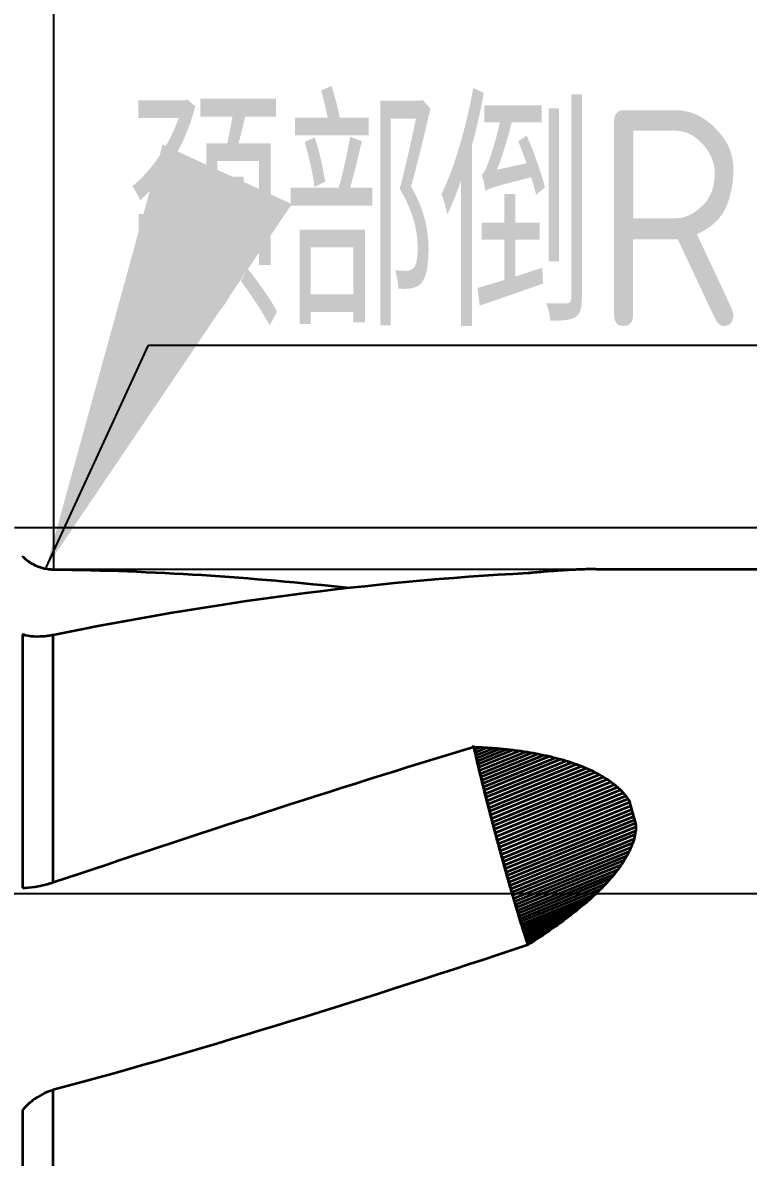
# Model space of a CAD drawing. Header units: millimetres. Extents: x 3498 to 3664, y 713 to 775.
# Drawn here: x 3568.6 to 3585.36, y 728.03 to 754.23 of the extents above; entities that cross this region are included whole.
import ezdxf

# ---------------------------------------------------------------- set-up
doc = ezdxf.new("R2010")
doc.units = ezdxf.units.MM
doc.linetypes.add('ACAD_ISO04W100', pattern=[30, 24, -3, 0, -3])
doc.layers.add('标注', color=3, linetype='Continuous')
doc.layers.add('轮廓', color=4, linetype='Continuous', lineweight=35)
doc.styles.get("Standard").update_dxf_attribs({"font": 'arial.ttf'})
doc.styles.add('工程字', font='gbenor.shx', dxfattribs={"bigfont": 'gbcbig.shx'})
doc.dimstyles.new('ISO-25', dxfattribs={"dimtxt": 2.5, "dimasz": 2.5, "dimexe": 1.25, "dimexo": 0.625, "dimtad": 1, "dimtxsty": 'Standard', "dimcen": 2.5, "dimadec": 0, "dimazin": 0, "dimtfac": 1, "dimtmove": 0, "dimatfit": 3, "dimfxl": 1, "dimarcsym": 0})
doc.dimstyles.new('ZQH', dxfattribs={"dimtxt": 3, "dimasz": 2.5, "dimexe": 1.25, "dimexo": 0, "dimgap": 0.5, "dimtad": 1, "dimdec": 3, "dimdsep": 46, "dimtxsty": '工程字', "dimblk": 'CLOSEDBLANK', "dimcen": -0.8, "dimclrd": 3, "dimclre": 3, "dimclrt": 3, "dimadec": 1, "dimazin": 2, "dimtfac": 1, "dimtdec": 3, "dimtofl": 0, "dimtmove": 0, "dimatfit": 3, "dimldrblk": 'CLOSEDBLANK', "dimfxl": 1, "dimtolj": 1, "dimtzin": 0, "dimarcsym": 0})
doc.dimstyles.new('ZQV', dxfattribs={"dimtxt": 3, "dimasz": 2.5, "dimexe": 1.25, "dimexo": 0, "dimgap": 0.5, "dimtad": 1, "dimtih": 1, "dimtoh": 1, "dimdec": 3, "dimdsep": 46, "dimtxsty": '工程字', "dimblk": 'CLOSEDBLANK', "dimcen": -0.8, "dimclrd": 3, "dimclre": 3, "dimclrt": 3, "dimadec": 1, "dimazin": 2, "dimtfac": 1, "dimtdec": 3, "dimtofl": 0, "dimtmove": 0, "dimatfit": 3, "dimldrblk": 'CLOSEDBLANK', "dimfxl": 1, "dimtolj": 1, "dimtzin": 0, "dimarcsym": 0})

# ---------------------------------------------------------------- blocks, each defined once
blk = doc.blocks.new('*D35')
at = {"layer": 'Defpoints', "color": 0, "transparency": 16777216}
for p in [(3643.307, 768.424), (3643.307, 743.957), (3523.307, 738.606)]:
    blk.add_point(p, dxfattribs=at)
at = {"layer": '标注', "color": 3, "lineweight": -2, "transparency": 16777216}
for p, q in [((3523.307, 738.606), (3523.307, 769.674)), ((3643.307, 743.957), (3643.307, 769.674)), ((3525.807, 768.424), (3640.807, 768.424))]:
    blk.add_line(p, q, dxfattribs=at)
at = {"layer": '标注', "color": 3, "transparency": 16777216}
for points in [[(3525.807, 768.84), (3525.807, 768.007), (3523.307, 768.424)], [(3640.807, 768.84), (3640.807, 768.007), (3643.307, 768.424)]]:
    blk.add_solid(points, dxfattribs=at)
at = {"layer": '标注', "color": 3, "transparency": 16777216, "insert": (3581.306, 771.507), "char_height": 5, "attachment_point": 5, "style": '工程字'}
blk.add_mtext('\\A1;总长', dxfattribs=at)
blk = doc.blocks.new('_ClosedBlank')
at = {"color": 0, "linetype": 'ByBlock', "lineweight": -2}
for p, q in [((-1, 0.167), (0, 0)), ((-1, 0.167), (-1, -0.167)), ((0, 0), (-1, -0.167))]:
    blk.add_line(p, q, dxfattribs=at)
blk = doc.blocks.new('*D45')
at = {"color": 3, "lineweight": -2, "transparency": 16777216}
for p, q in [((3566.307, 744.106), (3559.957, 748.742)), ((3566.307, 724.106), (3561.262, 719.678))]:
    blk.add_line(p, q, dxfattribs=at)
blk.add_arc((3578.748, 735.025), 22.016, 150.3814, 214.7615, dxfattribs=at)
at = {"color": 3, "transparency": 16777216}
for points in [[(3559.259, 746.132), (3559.959, 745.679), (3560.966, 748.005)], [(3560.99, 722.729), (3560.333, 722.216), (3562.201, 720.503)]]:
    blk.add_solid(points, dxfattribs=at)
at = {"layer": 'Defpoints', "color": 0, "transparency": 16777216}
for p in [(3566.307, 744.106), (3568.412, 742.57), (3557.53, 729.152), (3569.028, 726.494), (3566.307, 724.106)]:
    blk.add_point(p, dxfattribs=at)
at = {"color": 3, "transparency": 16777216, "insert": (3563.211, 750.623), "char_height": 5, "attachment_point": 5, "style": '工程字'}
blk.add_mtext('\\A1;反倒角', dxfattribs=at)
blk = doc.blocks.new('*D47')
at = {"color": 3, "lineweight": -2, "transparency": 16777216}
for p, q in [((3592.651, 742.57), (3592.651, 765.284)), ((3568.412, 742.57), (3593.901, 742.57)), ((3592.651, 728.142), (3592.651, 740.07)), ((3568.412, 725.642), (3593.901, 725.642))]:
    blk.add_line(p, q, dxfattribs=at)
at = {"color": 3, "transparency": 16777216}
for points in [[(3592.235, 740.07), (3593.068, 740.07), (3592.651, 742.57)], [(3592.235, 728.142), (3593.068, 728.142), (3592.651, 725.642)]]:
    blk.add_solid(points, dxfattribs=at)
at = {"layer": 'Defpoints', "color": 0, "transparency": 16777216}
for p in [(3568.412, 742.57), (3568.412, 725.642), (3592.651, 725.642)]:
    blk.add_point(p, dxfattribs=at)
at = {"color": 3, "transparency": 16777216, "insert": (3589.514, 755.96), "char_height": 5, "attachment_point": 5, "rotation": 90, "style": '工程字'}
blk.add_mtext('\\A1;反倒角直径', dxfattribs=at)
blk = doc.blocks.new('*D48')
at = {"color": 3, "lineweight": -2, "transparency": 16777216}
for p, q in [((3523.307, 738.606), (3523.307, 761.861)), ((3569.319, 741.606), (3569.319, 761.861)), ((3525.807, 760.611), (3566.819, 760.611))]:
    blk.add_line(p, q, dxfattribs=at)
at = {"color": 3, "transparency": 16777216}
for points in [[(3525.807, 761.027), (3525.807, 760.194), (3523.307, 760.611)], [(3566.819, 761.027), (3566.819, 760.194), (3569.319, 760.611)]]:
    blk.add_solid(points, dxfattribs=at)
at = {"layer": 'Defpoints', "color": 0, "transparency": 16777216}
for p in [(3569.319, 760.611), (3569.319, 741.606), (3523.307, 738.606)]:
    blk.add_point(p, dxfattribs=at)
at = {"color": 3, "transparency": 16777216, "insert": (3546.313, 763.859), "char_height": 5, "attachment_point": 5, "style": '工程字'}
blk.add_mtext('\\A1;最大螺纹长度', dxfattribs=at)

msp = doc.modelspace()

# ---------------------------------------------------------------- linework, layer by layer
msp.add_line((3569.3132, 741.6062), (3602.8132, 741.6062))
at = {"color": 2, "linetype": 'ACAD_ISO04W100'}
msp.add_line((3646.6249, 734.1062), (3520.0696, 734.1062), dxfattribs=at)
msp.add_arc((3569.3132, 742.6062), 1, 225, 270)
at = {"layer": '轮廓', "color": 4, "lineweight": 35}
for p, q in [((3580.2765, 741.5134), (3580.2766, 741.5134)), ((3581.8392, 741.6062), (3602.8075, 741.6062)), ((3568.6004, 734.249), (3568.6004, 740.0975)), ((3569.3075, 734.3762), (3569.3075, 740.0863)), ((3579.0221, 737.5006), (3579.0358, 737.4407)), ((3579.0358, 737.4407), (3579.1695, 737.495)), ((3579.0358, 737.4407), (3579.0508, 737.3759)), ((3579.0508, 737.3759), (3579.324, 737.487)), ((3579.0508, 737.3759), (3579.0662, 737.3096)), ((3579.0662, 737.3096), (3579.4772, 737.4767)), ((3579.0662, 737.3096), (3579.0821, 737.2419)), ((3579.0821, 737.2419), (3579.6288, 737.4642)), ((3579.0985, 737.1729), (3579.7788, 737.4496)), ((3579.1153, 737.1027), (3579.9269, 737.4327)), ((3579.1324, 737.0311), (3580.0732, 737.4137)), ((3579.15, 736.9585), (3580.2173, 737.3924)), ((3579.168, 736.8847), (3580.3592, 737.369)), ((3579.1864, 736.8098), (3580.4986, 737.3434)), ((3579.2051, 736.7339), (3580.6355, 737.3156)), ((3579.0821, 737.2419), (3579.0985, 737.1729)), ((3579.0985, 737.1729), (3579.1153, 737.1027)), ((3579.1153, 737.1027), (3579.1324, 737.0311)), ((3579.2241, 736.6571), (3580.7697, 737.2856)), ((3579.2435, 736.5794), (3580.901, 737.2534)), ((3579.2632, 736.5009), (3581.0292, 737.219)), ((3579.2833, 736.4216), (3581.1542, 737.1824)), ((3579.3035, 736.3417), (3581.2759, 737.1437)), ((3579.3241, 736.2611), (3581.394, 737.1027)), ((3579.3449, 736.1799), (3581.5084, 737.0596)), ((3579.1324, 737.0311), (3579.15, 736.9585)), ((3579.15, 736.9585), (3579.168, 736.8847)), ((3579.168, 736.8847), (3579.1864, 736.8098)), ((3579.1864, 736.8098), (3579.2051, 736.7339)), ((3579.366, 736.0982), (3581.619, 737.0143)), ((3579.3873, 736.016), (3581.7255, 736.9668)), ((3579.4088, 735.9335), (3581.8278, 736.9171)), ((3579.4304, 735.8507), (3581.9257, 736.8653)), ((3579.4523, 735.7675), (3582.0191, 736.8113)), ((3579.2051, 736.7339), (3579.2241, 736.6571)), ((3579.2241, 736.6571), (3579.2435, 736.5794)), ((3579.2435, 736.5794), (3579.2632, 736.5009)), ((3579.4743, 735.6842), (3582.1079, 736.7551)), ((3579.4964, 735.6008), (3582.1917, 736.6968)), ((3579.5187, 735.5173), (3582.2706, 736.6363)), ((3579.541, 735.4338), (3582.3442, 736.5737)), ((3579.2632, 736.5009), (3579.2833, 736.4216)), ((3579.2833, 736.4216), (3579.3035, 736.3417)), ((3579.3035, 736.3417), (3579.3241, 736.2611)), ((3579.3241, 736.2611), (3579.3449, 736.1799)), ((3579.5635, 735.3504), (3582.4125, 736.5089)), ((3579.586, 735.2671), (3582.4753, 736.442)), ((3579.6086, 735.1841), (3582.5325, 736.373)), ((3579.6312, 735.1012), (3582.5838, 736.3018)), ((3582.6082, 736.2628), (3582.6188, 736.2243)), ((3579.3449, 736.1799), (3579.366, 736.0982)), ((3579.366, 736.0982), (3579.3873, 736.016)), ((3579.3873, 736.016), (3579.4088, 735.9335)), ((3579.6538, 735.0187), (3582.6188, 736.2243)), ((3579.6764, 734.9366), (3582.6414, 736.1422)), ((3579.699, 734.855), (3582.664, 736.0606)), ((3582.6188, 736.2243), (3582.6414, 736.1422)), ((3582.6414, 736.1422), (3582.664, 736.0606)), ((3582.664, 736.0606), (3582.6866, 735.9795)), ((3579.4088, 735.9335), (3579.4304, 735.8507)), ((3579.4304, 735.8507), (3579.4523, 735.7675)), ((3579.4523, 735.7675), (3579.4743, 735.6842)), ((3579.7216, 734.7738), (3582.6866, 735.9795)), ((3579.7441, 734.6933), (3582.7091, 735.8989)), ((3579.7665, 734.6134), (3582.7315, 735.819)), ((3579.7888, 734.5342), (3582.7538, 735.7398)), ((3582.6866, 735.9795), (3582.7091, 735.8989)), ((3582.7091, 735.8989), (3582.7315, 735.819)), ((3582.7315, 735.819), (3582.7538, 735.7398)), ((3582.7538, 735.7398), (3582.7681, 735.6893)), ((3579.4743, 735.6842), (3579.4964, 735.6008)), ((3579.4964, 735.6008), (3579.5187, 735.5173)), ((3579.5187, 735.5173), (3579.541, 735.4338)), ((3579.8111, 734.4557), (3582.7677, 735.658)), ((3579.8332, 734.3781), (3582.7603, 735.5683)), ((3579.8551, 734.3014), (3582.7456, 735.4767)), ((3579.541, 735.4338), (3579.5635, 735.3504)), ((3579.5635, 735.3504), (3579.586, 735.2671)), ((3579.586, 735.2671), (3579.6086, 735.1841)), ((3579.8769, 734.2256), (3582.7235, 735.3831)), ((3579.8986, 734.1509), (3582.6941, 735.2875)), ((3579.6086, 735.1841), (3579.6312, 735.1012)), ((3579.6312, 735.1012), (3579.6538, 735.0187)), ((3579.6538, 735.0187), (3579.6764, 734.9366)), ((3579.92, 734.0771), (3582.657, 735.1901)), ((3579.9412, 734.0046), (3582.6123, 735.0906)), ((3579.9622, 733.9332), (3582.5597, 734.9893)), ((3579.6764, 734.9366), (3579.699, 734.855)), ((3579.699, 734.855), (3579.7216, 734.7738)), ((3579.7216, 734.7738), (3579.7441, 734.6933)), ((3579.7441, 734.6933), (3579.7665, 734.6134)), ((3579.983, 733.863), (3582.4993, 734.8861)), ((3580.0035, 733.7941), (3582.4308, 734.7811)), ((3579.7665, 734.6134), (3579.7888, 734.5342)), ((3579.7888, 734.5342), (3579.8111, 734.4557)), ((3579.8111, 734.4557), (3579.8332, 734.3781)), ((3580.0238, 733.7266), (3582.3542, 734.6742)), ((3580.0437, 733.6604), (3582.2694, 734.5654)), ((3580.0633, 733.5958), (3582.1762, 734.4549)), ((3579.8332, 734.3781), (3579.8551, 734.3014)), ((3579.8551, 734.3014), (3579.8769, 734.2256)), ((3579.8769, 734.2256), (3579.8986, 734.1509)), ((3580.0826, 733.5326), (3582.0747, 734.3425)), ((3580.1016, 733.4709), (3581.9646, 734.2284)), ((3579.8986, 734.1509), (3579.92, 734.0771)), ((3579.92, 734.0771), (3579.9412, 734.0046)), ((3579.9412, 734.0046), (3579.9622, 733.9332)), ((3579.9622, 733.9332), (3579.983, 733.863)), ((3580.1203, 733.4108), (3581.8459, 734.1125)), ((3580.1385, 733.3524), (3581.7185, 733.9949)), ((3579.983, 733.863), (3580.0035, 733.7941)), ((3580.0035, 733.7941), (3580.0238, 733.7266)), ((3580.0238, 733.7266), (3580.0437, 733.6604)), ((3580.0437, 733.6604), (3580.0633, 733.5958)), ((3580.1564, 733.2957), (3581.5823, 733.8755)), ((3580.1739, 733.2407), (3581.4372, 733.7544)), ((3580.0633, 733.5958), (3580.0826, 733.5326)), ((3580.0826, 733.5326), (3580.1016, 733.4709)), ((3580.1016, 733.4709), (3580.1203, 733.4108)), ((3580.1203, 733.4108), (3580.1385, 733.3524)), ((3580.191, 733.1875), (3581.2831, 733.6315)), ((3580.2077, 733.136), (3581.1198, 733.5069)), ((3580.2239, 733.0865), (3580.9473, 733.3806)), ((3580.1385, 733.3524), (3580.1564, 733.2957)), ((3580.1564, 733.2957), (3580.1739, 733.2407)), ((3580.1739, 733.2407), (3580.191, 733.1875)), ((3580.191, 733.1875), (3580.2077, 733.136)), ((3580.2077, 733.136), (3580.2239, 733.0865)), ((3580.2397, 733.0388), (3580.7655, 733.2526)), ((3580.255, 732.9931), (3580.5742, 733.1229)), ((3580.2239, 733.0865), (3580.2397, 733.0388)), ((3580.2397, 733.0388), (3580.255, 732.9931)), ((3580.255, 732.9931), (3580.2699, 732.9493)), ((3580.2699, 732.9493), (3580.3733, 732.9914)), ((3580.2699, 732.9493), (3580.2766, 732.9299)), ((3569.3075, 726.6111), (3569.3075, 729.5798)), ((3568.6004, 726.3147), (3568.6004, 729.1229))]:
    msp.add_line(p, q, dxfattribs=at)
for centre, major_axis, ratio, start_param, end_param in [((3574.5909, 734.1062), (12.824, 5.27), 0.4161247, 0.9408637, 0.9491497), ((3574.2605, 734.1062), (12.7458, 5.4456), 0.4046086, 0.8896875, 0.9073963), ((3573.9389, 734.1062), (12.6837, 5.6092), 0.3925245, 0.8399808, 0.8574132), ((3573.6256, 734.1062), (12.6371, 5.7614), 0.379965, 0.7916851, 0.8088503), ((3573.3198, 734.1062), (12.6055, 5.9031), 0.3670146, 0.744734, 0.7616396), ((3573.021, 734.1062), (12.5884, 6.0349), 0.3537494, 0.6990559, 0.7157086), ((3572.7287, 734.1062), (12.5853, 6.1575), 0.3402373, 0.6545769, 0.6709821), ((3572.4423, 734.1062), (12.5957, 6.2716), 0.3265386, 0.6112224, 0.6273847), ((3572.1614, 734.1062), (12.6193, 6.3779), 0.3127063, 0.5689189, 0.5848421), ((3571.8855, 734.1062), (12.6556, 6.477), 0.2987873, 0.5284314, 0.543282)]:
    msp.add_ellipse(centre, major_axis=major_axis, ratio=ratio, start_param=start_param, end_param=end_param, dxfattribs=at)
at = {"layer": '轮廓', "color": 4, "lineweight": 35, "extrusion": (0, 0, -1)}
for centre, major_axis, ratio, start_param, end_param in [((3512.1124, 734.1062), (-189.0959, 5.0585), 0.0292828, 1.9316866, 1.9325199), ((3526.9508, 734.1062), (-138.2161, 4.9228), 0.0409377, 1.9567616, 1.9579695), ((3535.5107, 734.1062), (-109.0484, 4.7859), 0.0529542, 1.9819295, 1.9834637), ((3541.1029, 734.1062), (-90.1434, 4.6477), 0.0653, 2.0071648, 2.0090247), ((3545.0585, 734.1062), (-76.8983, 4.5083), 0.0779445, 2.0324922, 2.0346768), ((3548.0162, 734.1062), (-67.1047, 4.3676), 0.0908585, 2.0579381, 2.0604464), ((3550.3207, 734.1062), (-59.5709, 4.2257), 0.1040143, 2.0835309, 2.0863618), ((3552.1743, 734.1062), (-53.5972, 4.0825), 0.1173854, 2.1093006, 2.1124527), ((3553.7038, 734.1062), (-48.7456, 3.9378), 0.1309465, 2.1352786, 2.1387506), ((3554.9925, 734.1062), (-44.7282, 3.7916), 0.1446734, 2.161498, 2.1652881), ((3556.0974, 734.1062), (-41.3478, 3.6437), 0.1585426, 2.1879928, 2.1920995), ((3557.0591, 734.1062), (-38.4649, 3.494), 0.1725315, 2.2147988, 2.2192201), ((3557.9069, 734.1062), (-35.9779, 3.3423), 0.1866175, 2.2419527, 2.2466867), ((3558.6627, 734.1062), (-33.8113, 3.1883), 0.2007785, 2.2694927, 2.2745374), ((3559.3433, 734.1062), (-31.9075, 3.0319), 0.2149922, 2.2974584, 2.3028116), ((3559.9617, 734.1062), (-30.2222, 2.8727), 0.2292358, 2.3258906, 2.33155), ((3560.5279, 734.1062), (-28.7204, 2.7107), 0.2434859, 2.3548316, 2.3607947), ((3561.0501, 734.1062), (-27.3743, 2.5454), 0.2577182, 2.3843248, 2.3905893), ((3561.5348, 734.1062), (-26.1615, 2.3766), 0.2719071, 2.4144153, 2.4209787), ((3561.9875, 734.1062), (-25.0637, 2.204), 0.2860253, 2.4451493, 2.452009), ((3562.4125, 734.1062), (-24.0659, 2.0272), 0.3000434, 2.4765744, 2.4837277), ((3562.8136, 734.1062), (-23.1557, 1.846), 0.3139299, 2.5087391, 2.5161833), ((3563.1938, 734.1062), (-22.3225, 1.66), 0.3276505, 2.5416927, 2.549425), ((3563.5559, 734.1062), (-21.5576, 1.4689), 0.3411677, 2.5754849, 2.5835025), ((3563.9019, 734.1062), (-20.8534, 1.2723), 0.3544407, 2.6101652, 2.6184654), ((3564.234, 734.1062), (-20.2036, 1.0699), 0.367425, 2.6457824, 2.6543622), ((3564.5537, 734.1062), (-19.6025, 0.8615), 0.3800721, 2.6823834, 2.6912398), ((3564.8626, 734.1062), (-19.0454, 0.6468), 0.3923291, 2.7200119, 2.7291423), ((3565.1618, 734.1062), (-18.528, 0.4256), 0.4041393, 2.7587078, 2.768109), ((3565.4527, 734.1062), (-18.0468, 0.1979), 0.4154414, 2.7985042, 2.8081736), ((3565.7361, 734.1062), (17.5984, 0.0365), 0.4261705, -0.3021659, -0.2922313), ((3566.0129, 734.1062), (17.1799, 0.2774), 0.4362579, -0.2601023, -0.2546695), ((3582.8759, 734.1062), (-2.0109, 7.4996), 0.0402082, 1.2899143, 1.3688979), ((3568.5721, 734.1062), (14.1982, 2.914), 0.486737, 0.2152781, 0.2279569), ((3568.3252, 734.1062), (14.4188, 2.6474), 0.4866731, 0.1645607, 0.1770016), ((3568.0775, 734.1062), (14.6541, 2.3779), 0.4853971, 0.1142157, 0.1264168), ((3567.8287, 734.1062), (14.9049, 2.1069), 0.4829287, 0.0720713, 0.0763515), ((3569.0653, 734.1062), (13.7999, 3.4326), 0.4832214, 0.3172167, 0.3303659), ((3568.8187, 734.1062), (13.992, 3.1762), 0.4855834, 0.2662142, 0.279129), ((3569.809, 734.1062), (13.3073, 4.1556), 0.4691775, 0.4692333, 0.4830776), ((3569.5601, 734.1062), (13.4576, 3.9232), 0.4749769, 0.4188516, 0.4324654), ((3569.3123, 734.1062), (13.6218, 3.682), 0.4796739, 0.3681403, 0.3815224), ((3570.3118, 734.1062), (13.0488, 4.5909), 0.4545054, 0.5686338, 0.5829372), ((3570.0595, 734.1062), (13.1711, 4.3783), 0.4623324, 0.5191868, 0.5332609), ((3571.0835, 734.1062), (12.7666, 5.1667), 0.4258353, 0.7134625, 0.7284537), ((3570.8234, 734.1062), (12.8466, 4.9851), 0.4361845, 0.6657996, 0.6805611), ((3570.5663, 734.1062), (12.9406, 4.7932), 0.4457655, 0.6175172, 0.6320496), ((3571.6142, 734.1062), (12.6487, 5.5001), 0.4031209, 0.8069368, 0.8223903), ((3571.347, 734.1062), (12.7006, 5.3383), 0.4147905, 0.760504, 0.7757257), ((3572.1614, 734.1062), (12.5865, 5.796), 0.3781759, 0.898085, 0.9140083), ((3571.8855, 734.1062), (12.6106, 5.6525), 0.3908944, 0.8527856, 0.8684728), ((3572.7287, 734.1062), (12.5795, 6.0579), 0.3515027, 0.9872117, 1.0036169), ((3572.4423, 734.1062), (12.5761, 5.9309), 0.3650264, 0.9428776, 0.9590399), ((3573.6256, 734.1062), (12.672, 6.3952), 0.3091985, 1.1180092, 1.1351743), ((3573.3198, 734.1062), (12.6274, 6.2896), 0.3235414, 1.0747201, 1.0916257), ((3573.021, 734.1062), (12.5966, 6.1773), 0.337658, 1.0311404, 1.0477931), ((3574.2605, 734.1062), (12.8026, 6.5878), 0.2799992, 1.2039578, 1.2216667), ((3573.9389, 734.1062), (12.7303, 6.4945), 0.2946714, 1.161068, 1.1785004), ((3574.5909, 734.1062), (12.8891, 6.6756), 0.2652185, 1.2467407, 1.2550266)]:
    msp.add_ellipse(centre, major_axis=major_axis, ratio=ratio, start_param=start_param, end_param=end_param, dxfattribs=at)
at = {"layer": '轮廓', "color": 4, "lineweight": 35}
for points in [[(3568.5933, 741.9049), (3568.5956, 741.9026), (3568.598, 741.9002), (3568.6004, 741.8978)], [(3569.3075, 741.6014), (3571.6005, 741.5738), (3573.8744, 741.4287), (3576.156, 741.1727)], [(3580.2766, 741.5134), (3576.6015, 741.3202), (3572.9817, 740.8304), (3569.3075, 740.0863)], [(3568.6004, 740.0975), (3568.598, 740.0983), (3568.5956, 740.0992), (3568.5933, 740.1)], [(3569.3075, 734.3762), (3572.5587, 735.4633), (3575.7715, 736.5295), (3579.0221, 737.5007)], [(3579.0213, 737.504), (3579.0191, 737.5137), (3579.0169, 737.5233), (3579.0148, 737.5329)], [(3579.0358, 737.4406), (3579.0309, 737.462), (3579.0261, 737.4831), (3579.0213, 737.504)], [(3579.0508, 737.3758), (3579.0458, 737.3977), (3579.0408, 737.4193), (3579.0358, 737.4406)], [(3579.0663, 737.3095), (3579.061, 737.3319), (3579.0559, 737.3539), (3579.0508, 737.3758)], [(3579.0822, 737.2419), (3579.0768, 737.2646), (3579.0715, 737.2872), (3579.0663, 737.3095)], [(3579.0985, 737.1729), (3579.093, 737.1961), (3579.0875, 737.2191), (3579.0822, 737.2419)], [(3579.1153, 737.1026), (3579.1096, 737.1263), (3579.104, 737.1497), (3579.0985, 737.1729)], [(3579.1324, 737.0311), (3579.1266, 737.0552), (3579.1209, 737.079), (3579.1153, 737.1026)], [(3579.15, 736.9585), (3579.1441, 736.9829), (3579.1382, 737.0071), (3579.1324, 737.0311)], [(3579.168, 736.8847), (3579.1619, 736.9095), (3579.1559, 736.9341), (3579.15, 736.9585)], [(3579.1863, 736.8099), (3579.1802, 736.835), (3579.174, 736.8599), (3579.168, 736.8847)], [(3579.2241, 736.6572), (3579.2177, 736.6829), (3579.2113, 736.7086), (3579.205, 736.734)], [(3579.2435, 736.5795), (3579.237, 736.6055), (3579.2305, 736.6314), (3579.2241, 736.6572)], [(3579.2632, 736.501), (3579.2566, 736.5273), (3579.25, 736.5534), (3579.2435, 736.5795)], [(3579.2832, 736.4217), (3579.2765, 736.4482), (3579.2698, 736.4747), (3579.2632, 736.501)], [(3579.3035, 736.3417), (3579.2967, 736.3685), (3579.29, 736.3951), (3579.2832, 736.4217)], [(3579.3241, 736.2611), (3579.3172, 736.288), (3579.3104, 736.3149), (3579.3035, 736.3417)], [(3579.3449, 736.1799), (3579.338, 736.207), (3579.331, 736.2341), (3579.3241, 736.2611)], [(3579.366, 736.0982), (3579.3589, 736.1255), (3579.3519, 736.1527), (3579.3449, 736.1799)], [(3579.3873, 736.016), (3579.3802, 736.0435), (3579.3731, 736.0708), (3579.366, 736.0982)], [(3579.4088, 735.9335), (3579.4016, 735.961), (3579.3944, 735.9885), (3579.3873, 736.016)], [(3579.4304, 735.8506), (3579.4232, 735.8783), (3579.416, 735.9059), (3579.4088, 735.9335)], [(3579.4523, 735.7675), (3579.445, 735.7952), (3579.4377, 735.823), (3579.4304, 735.8506)], [(3579.4743, 735.6842), (3579.4669, 735.712), (3579.4596, 735.7398), (3579.4523, 735.7675)], [(3579.5187, 735.5173), (3579.5113, 735.5451), (3579.5038, 735.573), (3579.4964, 735.6008)], [(3579.5411, 735.4338), (3579.5336, 735.4617), (3579.5261, 735.4895), (3579.5187, 735.5173)], [(3579.5635, 735.3504), (3579.556, 735.3782), (3579.5485, 735.406), (3579.5411, 735.4338)], [(3579.586, 735.2671), (3579.5785, 735.2949), (3579.571, 735.3226), (3579.5635, 735.3504)], [(3579.6086, 735.184), (3579.6011, 735.2117), (3579.5935, 735.2394), (3579.586, 735.2671)], [(3579.6312, 735.1012), (3579.6236, 735.1288), (3579.6161, 735.1564), (3579.6086, 735.184)], [(3579.6538, 735.0187), (3579.6463, 735.0462), (3579.6387, 735.0737), (3579.6312, 735.1012)], [(3579.6764, 734.9366), (3579.6689, 734.9639), (3579.6613, 734.9913), (3579.6538, 735.0187)], [(3579.699, 734.8549), (3579.6915, 734.8821), (3579.684, 734.9093), (3579.6764, 734.9366)], [(3579.7216, 734.7738), (3579.7141, 734.8007), (3579.7065, 734.8278), (3579.699, 734.8549)], [(3579.7441, 734.6932), (3579.7366, 734.72), (3579.7291, 734.7468), (3579.7216, 734.7738)], [(3579.7665, 734.6133), (3579.759, 734.6398), (3579.7516, 734.6665), (3579.7441, 734.6932)], [(3579.7888, 734.5341), (3579.7814, 734.5604), (3579.774, 734.5868), (3579.7665, 734.6133)], [(3579.8332, 734.3781), (3579.8258, 734.4038), (3579.8185, 734.4297), (3579.8111, 734.4557)], [(3568.5933, 734.2488), (3568.5956, 734.2489), (3568.598, 734.2489), (3568.6004, 734.249)], [(3579.8551, 734.3014), (3579.8478, 734.3268), (3579.8405, 734.3523), (3579.8332, 734.3781)], [(3579.8769, 734.2256), (3579.8697, 734.2507), (3579.8624, 734.2759), (3579.8551, 734.3014)], [(3579.8986, 734.1508), (3579.8914, 734.1756), (3579.8842, 734.2005), (3579.8769, 734.2256)], [(3579.92, 734.0772), (3579.9129, 734.1015), (3579.9058, 734.1261), (3579.8986, 734.1508)], [(3579.9412, 734.0046), (3579.9342, 734.0286), (3579.9271, 734.0528), (3579.92, 734.0772)], [(3579.9623, 733.9332), (3579.9553, 733.9568), (3579.9483, 733.9806), (3579.9412, 734.0046)], [(3579.983, 733.863), (3579.9761, 733.8862), (3579.9692, 733.9096), (3579.9623, 733.9332)], [(3580.0035, 733.7941), (3579.9967, 733.8168), (3579.9899, 733.8398), (3579.983, 733.863)], [(3580.0238, 733.7265), (3580.0171, 733.7488), (3580.0103, 733.7713), (3580.0035, 733.7941)], [(3580.0437, 733.6604), (3580.0371, 733.6822), (3580.0305, 733.7042), (3580.0238, 733.7265)], [(3580.0634, 733.5957), (3580.0569, 733.617), (3580.0503, 733.6385), (3580.0437, 733.6604)], [(3580.0827, 733.5324), (3580.0763, 733.5533), (3580.0698, 733.5743), (3580.0634, 733.5957)], [(3580.1203, 733.4108), (3580.1141, 733.4305), (3580.1079, 733.4505), (3580.1017, 733.4708)], [(3580.1385, 733.3524), (3580.1325, 733.3716), (3580.1264, 733.391), (3580.1203, 733.4108)], [(3580.1564, 733.2957), (3580.1505, 733.3143), (3580.1446, 733.3332), (3580.1385, 733.3524)], [(3580.1739, 733.2407), (3580.1681, 733.2588), (3580.1623, 733.2771), (3580.1564, 733.2957)], [(3580.191, 733.1875), (3580.1854, 733.205), (3580.1797, 733.2227), (3580.1739, 733.2407)], [(3580.2076, 733.1361), (3580.2022, 733.153), (3580.1966, 733.1701), (3580.191, 733.1875)], [(3580.2239, 733.0866), (3580.2185, 733.1028), (3580.2131, 733.1193), (3580.2076, 733.1361)], [(3580.2766, 732.9296), (3576.6015, 731.7136), (3572.9817, 730.5629), (3569.3075, 729.5798)], [(3580.2397, 733.0389), (3580.2345, 733.0545), (3580.2292, 733.0704), (3580.2239, 733.0866)], [(3580.255, 732.9932), (3580.25, 733.0081), (3580.2449, 733.0234), (3580.2397, 733.0389)], [(3580.2691, 732.9517), (3580.2645, 732.9652), (3580.2598, 732.979), (3580.255, 732.9932)], [(3568.6004, 729.1229), (3568.598, 729.1202), (3568.5956, 729.1175), (3568.5933, 729.1147)]]:
    msp.add_open_spline(points, degree=3, dxfattribs=at)
for points, knots in [([(3568.6004, 741.8978), (3568.621, 741.8772), (3568.6426, 741.8574), (3568.7527, 741.765), (3568.8516, 741.7074), (3569.022, 741.643), (3569.0882, 741.6254), (3569.1814, 741.6103), (3569.2077, 741.6071), (3569.2469, 741.6038), (3569.2597, 741.603), (3569.2842, 741.6019), (3569.2959, 741.6015), (3569.3075, 741.6014)], [1.35498694, 1.35498694, 1.35498694, 1.35498694, 1.44299859, 1.44299859, 1.78666303, 1.78666303, 1.99664285, 1.99664285, 2.07914944, 2.07914944, 2.11952375, 2.11952375, 2.1562517, 2.1562517, 2.1562517, 2.1562517]), ([(3569.3075, 740.0863), (3569.2874, 740.0823), (3569.2673, 740.0785), (3569.2178, 740.07), (3569.1885, 740.0657), (3569.0831, 740.0525), (3569.0093, 740.0478), (3568.8381, 740.048), (3568.7444, 740.0582), (3568.6407, 740.0845), (3568.6201, 740.0906), (3568.6004, 740.0975)], [0.00006636, 0.00006636, 0.00006636, 0.00006636, 0.06374557, 0.06374557, 0.15835818, 0.15835818, 0.40743685, 0.40743685, 0.76735155, 0.76735155, 0.85976796, 0.85976796, 0.85976796, 0.85976796]), ([(3579.205, 736.734), (3579.2005, 736.7522), (3579.1943, 736.7775), (3579.1881, 736.8027), (3579.1863, 736.8099)], [0.571545066, 0.571545066, 0.571545066, 0.571545066, 0.591459528, 0.599425313, 0.599425313, 0.599425313, 0.599425313]), ([(3579.4964, 735.6008), (3579.4922, 735.6167), (3579.4848, 735.6445), (3579.4774, 735.6723), (3579.4743, 735.6842)], [0.181221606, 0.181221606, 0.181221606, 0.181221606, 0.197153176, 0.209101853, 0.209101853, 0.209101853, 0.209101853]), ([(3579.8111, 734.4557), (3579.8079, 734.4668), (3579.8005, 734.4929), (3579.7931, 734.5191), (3579.7888, 734.5341)], [-0.209101853, -0.209101853, -0.209101853, -0.209101853, -0.197153176, -0.181221606, -0.181221606, -0.181221606, -0.181221606]), ([(3568.6004, 734.249), (3568.621, 734.2497), (3568.6426, 734.2506), (3568.7527, 734.257), (3568.8516, 734.2676), (3569.022, 734.2982), (3569.0882, 734.3128), (3569.1814, 734.3375), (3569.2077, 734.345), (3569.2469, 734.3567), (3569.2597, 734.3607), (3569.2842, 734.3685), (3569.2959, 734.3723), (3569.3075, 734.3762)], [1.35498694, 1.35498694, 1.35498694, 1.35498694, 1.44299859, 1.44299859, 1.78666303, 1.78666303, 1.99664285, 1.99664285, 2.07914944, 2.07914944, 2.11952375, 2.11952375, 2.1562517, 2.1562517, 2.1562517, 2.1562517]), ([(3580.1017, 733.4708), (3580.0999, 733.4766), (3580.0936, 733.497), (3580.0872, 733.5176), (3580.0827, 733.5324)], [-0.599425313, -0.599425313, -0.599425313, -0.599425313, -0.591459528, -0.571545066, -0.571545066, -0.571545066, -0.571545066]), ([(3569.3075, 729.5798), (3569.2874, 729.5744), (3569.2673, 729.5685), (3569.2178, 729.5524), (3569.1885, 729.5417), (3569.0831, 729.4986), (3569.0093, 729.4599), (3568.8381, 729.3508), (3568.7444, 729.2737), (3568.6407, 729.1677), (3568.6201, 729.1455), (3568.6004, 729.1229)], [0.00006636, 0.00006636, 0.00006636, 0.00006636, 0.06374557, 0.06374557, 0.15835818, 0.15835818, 0.40743685, 0.40743685, 0.76735155, 0.76735155, 0.85976796, 0.85976796, 0.85976796, 0.85976796])]:
    msp.add_open_spline(points, degree=3, knots=knots, dxfattribs=at)

# ---------------------------------------------------------------- texts
at = {"color": 3, "insert": (3571.0067, 747.2121), "char_height": 5, "attachment_point": 7, "style": '工程字'}
msp.add_mtext('颈部倒R', dxfattribs=at)

# ---------------------------------------------------------------- dimensions: what is measured, and where the dimension line sits
dim = msp.add_linear_dim(base=(3592.6515, 725.6422), p1=(3568.4117, 742.5703), p2=(3568.4117, 725.6422), angle=90, text='反倒角直径', dimstyle='ZQH', override={"dimtxt": 5, "dimsah": 1})
dim.commit()
dim.dimension.update_dxf_attribs({"geometry": '*D47', "text_midpoint": (3592.6515, 755.9602), "dimtype": 160})
dim = msp.add_linear_dim(base=(3569.3191, 760.6106), p1=(3523.3075, 738.6062), p2=(3569.3191, 741.6062), text='最大螺纹长度', dimstyle='ZQH', override={"dimtxt": 5, "dimsah": 1})
dim.commit()
dim.dimension.update_dxf_attribs({"geometry": '*D48', "text_midpoint": (3546.3133, 763.8587)})
dim = msp.add_angular_dim_2l(base=(3557.5303, 729.1519), line1=((3566.3075, 724.1062), (3569.0278, 726.4937)), line2=((3566.3075, 744.1062), (3568.4117, 742.5703)), text='反倒角', dimstyle='ZQV', override={"dimtxt": 5, "dimsah": 1})
dim.commit()
dim.dimension.update_dxf_attribs({"geometry": '*D45', "text_midpoint": (3563.2113, 750.6229), "dimtype": 162})
at = {"layer": '标注', "color": 3}
dim = msp.add_linear_dim(base=(3643.3075, 768.4238), p1=(3523.3075, 738.6062), p2=(3643.3075, 743.9571), angle=180, text='总长', dimstyle='ZQH', override={"dimtxt": 5, "dimasz": 2.5, "dimtxsty": '工程字', "dimsah": 1}, dxfattribs=at)
dim.commit()
dim.dimension.update_dxf_attribs({"geometry": '*D35', "text_midpoint": (3581.3061, 768.4238), "dimtype": 160})

# ---------------------------------------------------------------- leaders
at = {"color": 3, "annotation_type": 0, "has_hookline": 1, "hookline_direction": 0, "text_width": 13.5172}
msp.add_leader([(3569.1412, 741.6432), (3571.5075, 746.7793), (3571.6777, 746.7793)], dimstyle='ISO-25', override={"dimasz": 10}, dxfattribs=at)

doc.saveas('drawing.dxf')
